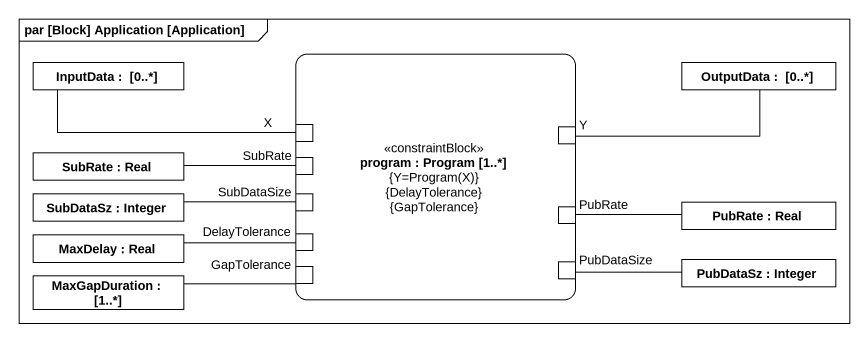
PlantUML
@startuml
mainframe par [Block] Application [Application]
rectangle "InputData :  [0..*]" as InputData
rectangle "program : Program [1..*]\n{Y=Program(X)}\n{DelayTolerance}\n{GapTolerance}" as program <<constraintBlock>> {
  port "X" as X_
  port Y
  port "SubRate" as SubRate_2
  port SubDataSize
  port PubRate
  port DelayTolerance
  port PubDataSize
  port GapTolerance
}
rectangle "OutputData :  [0..*]" as OutputData
rectangle "SubRate : Real" as SubRate
rectangle "SubDataSz : Integer" as SubDataSz
rectangle "PubRate : Real" as PubRate_2
rectangle "MaxDelay : Real" as MaxDelay
rectangle "PubDataSz : Integer" as PubDataSz
rectangle "MaxGapDuration :  [1..*]" as MaxGapDuration
X_ -left- InputData
Y -right- OutputData
SubRate_2 -left- SubRate
SubDataSize -left- SubDataSz
PubRate -right- PubRate_2
DelayTolerance -left- MaxDelay
PubDataSize -right- PubDataSz
GapTolerance -left- MaxGapDuration
@enduml
